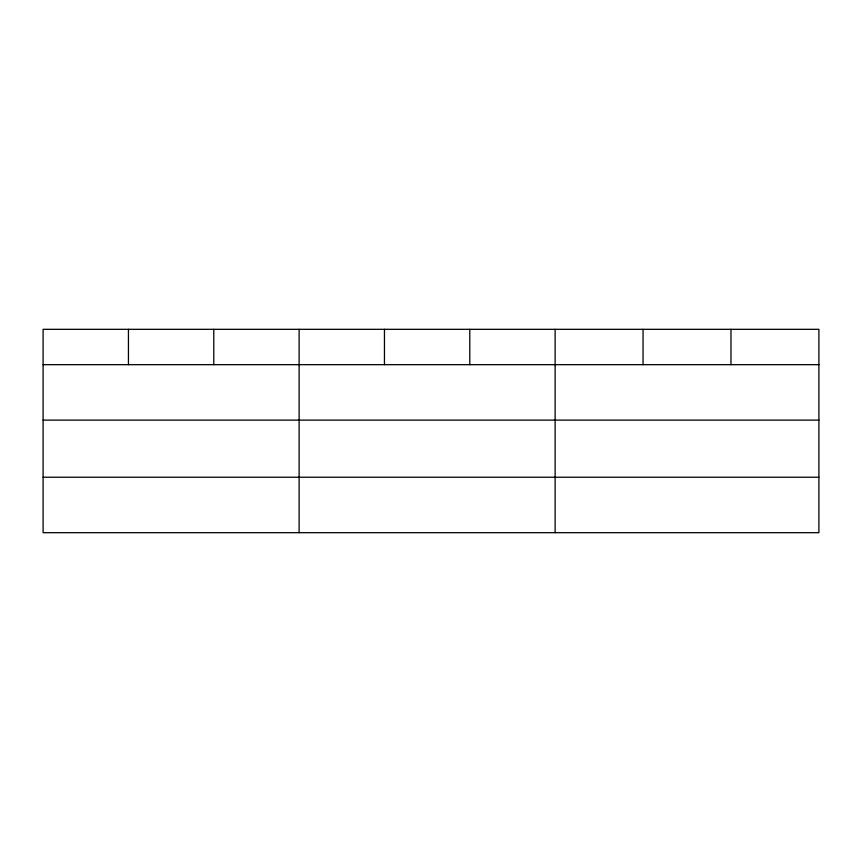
<?xml version="1.0" encoding="UTF-8"?>
<svg xmlns="http://www.w3.org/2000/svg" width="862" height="862" viewBox="0 0 862 862"><rect width="100%" height="100%" fill="white"/><g stroke="black" fill="none" stroke-linecap="round" stroke-linejoin="round"><path stroke-width="1.29" d="M818.9 420.117L818.9 329.316L43.1 329.316L43.1 532.684L818.9 532.684L818.9 420.117L43.1 420.117M43.1 364.669L818.9 364.669M43.1 477.236L818.9 477.236M730.976 329.316L730.976 364.669M643.052 329.316L643.052 364.669M555.128 329.316L555.128 532.684M469.79 329.316L469.79 364.669M384.452 329.316L384.452 364.669M299.114 329.316L299.114 532.684M213.776 329.316L213.776 364.669M128.438 329.316L128.438 364.669"/></g></svg>
